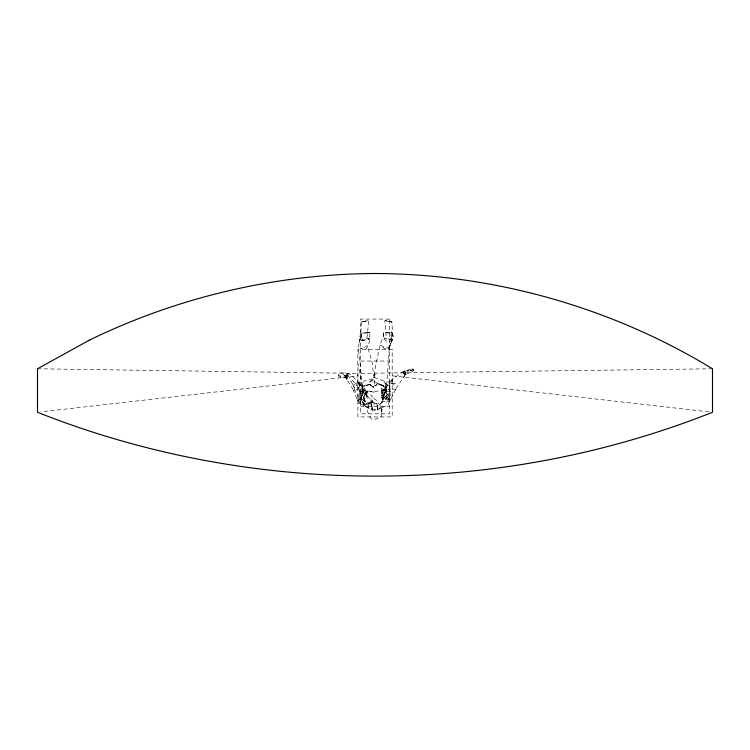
<?xml version="1.0" encoding="UTF-8"?>
<svg xmlns="http://www.w3.org/2000/svg" width="750" height="750" viewBox="0 0 750 750"><rect width="100%" height="100%" fill="white"/><g stroke="black" fill="none" stroke-linecap="round" stroke-linejoin="round"><path stroke-width="0.56" stroke-dasharray="3.75 2.81" d="M712.5 368.784L357.891 373.378L357.863 375.806L40.978 411.872M392.175 381.459L392.194 379.031M371.259 402.694C361.716 402.384 355.538 394.566 353.175 385.969L356.128 383.025L359.034 382.153L358.641 388.491L354.337 391.341L353.297 390.056L356.841 398.709L360.431 403.481L364.172 404.662L368.756 404.691L369.422 403.303L366.309 403.725L371.259 402.694L372.169 396.225L366.3 392.119L360.188 391.462L359.503 387.319M386.072 391.959L387.413 391.031L383.419 389.522L384.084 392.475L383.953 398.194L380.784 401.4L386.541 401.972L390.066 400.425L388.153 395.353L384.562 390.206L386.663 385.744L389.372 347.175L390.881 343.256L388.125 347.991L384.45 347.597L380.625 345.178L384.938 348.956L388.753 348.741L393.516 336.422L392.194 333.178L387.731 332.147L383.466 332.672L383.194 336.834L380.447 343.491L375.731 365.456L374.513 373.866L375.947 375.619L374.419 373.837L373.584 375.6L372.159 362.466L367.191 345.656L363.825 347.878L360.281 348.15L365.897 349.209L368.494 345.328L369.853 338.906L369.844 332.672L361.012 333.169L359.831 336.394L359.634 343.322L360.019 339.188L358.322 347.353L362.353 385.481M383.363 389.569L390.206 389.644L389.4 391.303L386.981 391.641L384.3 385.556L383.962 390.666L383.241 389.269L381.553 388.434L381.947 395.897L382.041 390.413L381.947 395.897L383.025 400.228L384.441 397.256L388.5 393.788L390.291 399.619L388.106 404.363L384.947 406.547L379.237 408.234L382.762 406.641C376.35 412.566 368.531 409.556 363.028 404.353L369.244 408.206L360.347 403.734L357.581 400.303L360.525 393.919L365.006 389.728L364.547 388.416L362.475 391.913L363.253 391.819L364.547 388.416M344.569 375.834L346.894 374.822L346.631 377.728L347.353 378.375L346.284 379.359L346.088 376.959L347.288 377.062L346.284 379.359M381.609 413.644L381.384 416.588L376.106 419.137L372.628 419.278L371.128 418.791L367.706 412.2C367.331 408.216 368.175 404.109 371.156 401.25C371.353 412.022 374.812 418.163 370.791 399.9L372.506 398.147C377.653 399.469 379.659 405 382.059 409.181L381.609 413.644L381.309 407.794L381.506 411.703M364.678 396.3L365.25 392.691M389.4 391.303L389.869 388.706L390.291 399.619L382.491 398.062L388.5 393.788L387.834 401.588L384.441 397.256L381.825 402.431L379.425 404.775L387.3 397.481L384.188 388.463L387.3 397.481C385.078 392.194 387.384 386.316 384.272 381.234L374.203 377.438L368.888 382.894L374.372 379.125L369.413 379.163L364.444 380.897L361.284 386.016L363.459 390.506L362.353 386.691L362.109 393.712L361.116 397.716L365.55 402.281L363.872 397.031L364.697 400.031M373.659 377.953L374.419 373.837L372.872 373.969M384.478 392.803L383.109 399.319L384.478 392.803L385.725 391.584L380.578 399.178L384.478 392.803L381.844 392.475L386.644 398.025L386.85 402.384M347.672 375.375L355.791 384.131L358.641 388.491L359.869 384.497L359.034 382.153L359.166 384.591C356.025 379.397 350.259 371.962 343.612 373.106L341.934 372.778L338.691 373.669L338.241 374.897L338.803 376.397L342.15 378.047L347.288 377.062M347.353 378.375L348.122 375.028L347.381 374.812L345.45 376.669L343.116 374.128L346.5 377.1L343.716 374.419L354.337 391.341M366.131 395.522L367.509 391.022L365.006 389.728M358.641 388.491L359.869 384.497M360.188 391.462L357.741 398.55L366.525 404.859L369.422 403.303M362.803 391.791L362.109 393.712L363.928 400.434L365.55 402.281L362.109 393.712L364.153 388.641L362.803 391.791L369.825 398.531L362.803 391.791L365.034 391.997L367.509 391.022L363.759 396.572L367.509 391.022M340.191 377.409L340.688 376.116L338.241 374.897L338.944 375.281L338.691 373.669M388.753 348.741L393.516 336.422M384.966 383.241L387.938 385.191L384.159 394.931L386.259 387.113L384.272 381.234M381.384 384.628L383.719 386.212L373.744 381.553C378.337 382.753 381.975 385.866 386.391 387.094L389.241 381.197L389.419 383.062L395.4 383.419L392.1 381.028L389.241 381.197L388.809 384.337L390.169 388.688L395.756 389.409L394.772 390.15L403.444 377.728L406.2 372.281L404.897 374.541M395.756 389.409L390.066 400.425L389.156 397.809L386.541 401.972M386.391 387.094L387.938 385.191M359.034 382.153L364.266 393.281L363.131 393.741L361.669 396.525L360.431 403.481L361.669 396.525L358.856 387.562M363.253 391.819L359.438 400.059L357.581 400.303M403.444 377.728L405.581 373.997L404.316 374.597L403.022 372.328L404.569 371.175L412.584 368.588L413.419 370.669L410.109 373.05L404.316 374.597L405.741 373.575L405.019 374.513L403.022 372.328L403.163 373.266L403.978 371.522L403.575 371.85L406.275 370.875L404.569 371.175L405.45 373.312L405.487 372.553L404.334 373.331L405.572 372.497L404.981 370.894L403.191 371.503L403.284 372.234L408.731 370.781L404.306 370.884L392.456 379.153L389.419 383.062L390.169 388.688M377.634 383.156L373.716 387.647L369.703 384.403L364.462 385.547L369.403 384.6L373.706 386.072L378.525 384.413L383.747 385.8L378.525 384.413M346.088 376.959L345.225 377.812L346.359 374.794L348.122 375.028L346.894 374.822M345.45 376.669L347.503 374.709L346.35 373.594L347.241 375.103L345.422 376.509L346.256 378.637M353.175 385.969L354.797 388.238L351.188 381.741L353.409 380.138M374.288 392.175L364.228 390.844L362.297 385.903L364.941 386.297L369.703 384.403L373.716 387.647L373.706 386.072L369.403 384.6M413.231 369.769L407.072 371.616M382.106 391.228L388.397 389.119L390.347 391.641L390.206 389.644M410.419 370.463L413.156 369.628L413.419 370.669M361.772 340.659L369.853 338.906L361.772 340.65L359.831 336.394M384.862 389.934L374.419 391.537L364.228 390.844M389.419 383.062L395.4 383.419M365.7 332.934L361.012 333.169M360.656 361.031L389.428 361.031M360.656 406.219L389.428 406.219M37.5 368.784L357.891 373.378M709.022 411.872L392.175 375.806L392.156 373.378M364.941 386.297L362.297 385.903L364.303 389.119M357.891 403.059L358.65 403.387A31.481 6.675 78.8 0 0 357.891 364.088M362.034 392.991L363.131 393.741M391.509 382.875L394.069 385.266M381.741 388.416L383.962 390.666M381.844 392.475L386.644 398.025M382.95 385.65L383.653 386.419M350.55 380.841L351.188 381.741M412.584 368.588L413.156 369.628M359.916 391.706L356.128 383.025M366.3 392.119L367.228 396.956M374.419 373.837L374.578 385.097M357.891 379.031L357.909 381.459M377.709 405.506L377.7 409.322L377.831 405.084L377.512 408.412L373.837 410.194L375.169 410.184L371.906 408.797L372.619 410.072L370.472 401.756L371.363 406.641L370.959 402.703L376.584 402.347L377.878 410.062L377.709 405.506M391.247 331.8L390.956 340.359L392.644 334.913L391.847 321.816L384.797 320.709L386.4 339.056L384.319 338.062L391.613 339.731L391.059 340.875L391.247 331.8M392.194 333.178L391.978 340.688L387.741 341.962L383.541 338.794L383.466 332.672L392.194 333.178M361.462 321.816L360.778 334.894L362.034 338.344L361.359 334.369L362.241 340.875L362.053 339.694L369.009 338.166L366.797 339.141L368.653 322.566L368.212 320.672L361.462 321.816M372.469 400.481L372.122 402.459L372.759 401.156L373.65 402.141L372.469 400.481M385.238 320.419C388.491 321.9 398.803 323.494 385.238 320.419M361.884 321.834L368.212 320.672L361.884 321.834M376.2 403.472L373.509 404.006L376.997 403.584L376.2 403.472M369.844 332.672L365.578 332.944L369.844 332.672M389.428 319.078L360.656 319.078L360.656 413.812L389.428 413.812L389.428 319.078M392.194 349.266L357.891 349.266L357.891 416.962L392.194 416.962L392.194 349.266M364.172 404.662L359.869 397.847L364.172 404.662M366.188 395.194L365.034 391.997L367.219 398.316L366.188 395.194"/><path stroke-width="1.12" d="M89.297 340.181L37.5 368.784L37.5 412.275C251.934 497.391 498.066 497.391 712.5 412.275L712.5 368.784C611.269 307.191 493.491 273.938 375 273.497C276.262 274.022 178.059 296.944 89.297 340.181"/></g></svg>
